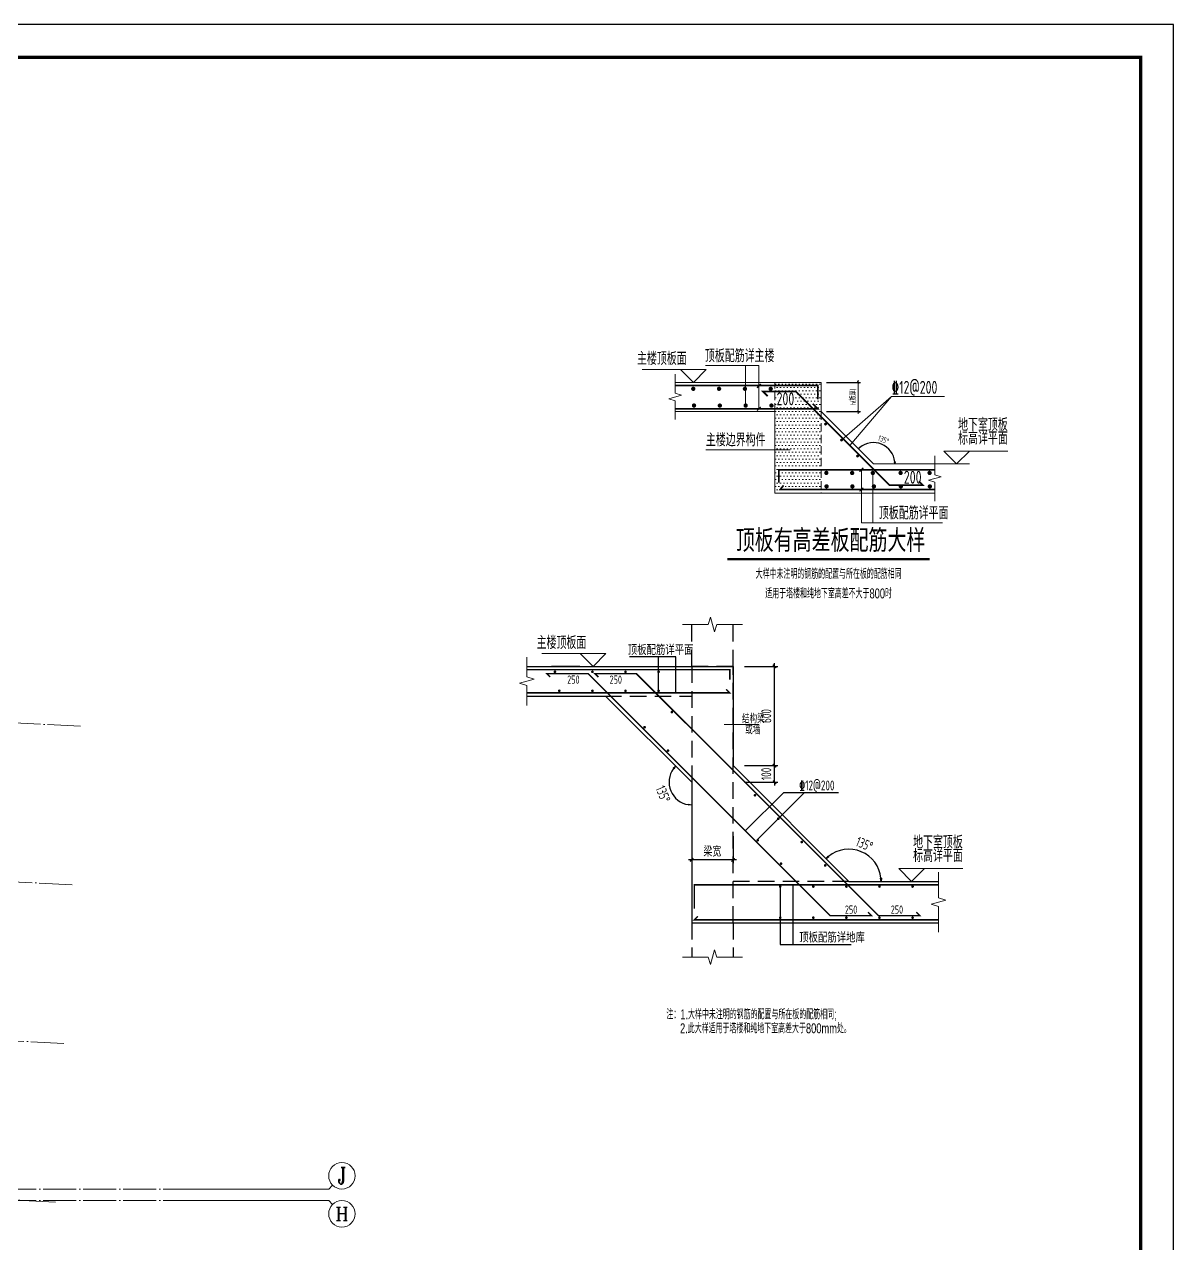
# Model space of a CAD drawing. Extents: x 5874492 to 7194610, y -939842 to -279257.
# Drawn here: x 6656207 to 6690930, y -439957 to -403110 of the extents above; entities that cross this region are included whole.
import ezdxf
from ezdxf.enums import TextEntityAlignment as Align

# ---------------------------------------------------------------- set-up
doc = ezdxf.new("R2010")
doc.units = 0
doc.header["$LTSCALE"] = 1000
for name, pattern in [('DASH', [0.35, 0.25, -0.1]), ('DASHED', [0.75, 0.5, -0.25]), ('DOTE', [2.42, 2, -0.2, 0.02, -0.2])]:
    doc.linetypes.add(name, pattern=pattern)
doc.layers.add('$AUDIT_BAD_LAYER3', color=7, linetype='Continuous')
doc.layers.add('Y-云图图框', color=7, linetype='Continuous')
for name, color, linetype, lineweight in [('A-标注-轴号', 3, 'Continuous', 15), ('A-标注-轴号文字', 7, 'Continuous', 15), ('A-轴线-塔楼', 1, 'DOTE', 9), ('S-基础-DIM', 3, 'Continuous', 20), ('S-大样-REIN', 1, 'Continuous', 20), ('S-轴网-轴号', 3, 'Continuous', 20), ('S-通用-TEXT', 7, 'Continuous', 20), ('S-通用-THIN', 7, 'Continuous', 20)]:
    doc.layers.add(name, color=color, linetype=linetype, lineweight=lineweight)
doc.styles.add('_TCH_AXIS', font='COMPLEX.shx', dxfattribs={"bigfont": 'hztxt.shx'})
doc.styles.add('_YT_Name', font='', dxfattribs={"width": 0.8})
doc.styles.add('_YT_Sign_Text', font='ros.shx', dxfattribs={"width": 0.8, "bigfont": 'hztxt.shx'})
doc.styles.add('_YT_TK_Text', font='ros.shx', dxfattribs={"width": 0.8, "bigfont": 'hztxt.shx'})
doc.styles.add('COMPLEX', font='COMPLEX')
doc.styles.add('JG300', font='jg.shx', dxfattribs={"width": 0.7, "height": 300, "bigfont": 'gbhzfs.shx'})
doc.styles.get("Standard").update_dxf_attribs({"font": 'gbenor.shx', "bigfont": 'gbcbig.shx'})
doc.styles.add('TSSD_Dimension', font='tssdeng.shx', dxfattribs={"width": 0.7, "bigfont": 'tssdchn.shx'})
doc.styles.add('TSSD_Label', font='Tssdeng.shx', dxfattribs={"width": 0.7, "bigfont": 'hztxt.shx'})
doc.styles.add('TSSD_NORM', font='tssdeng.shx', dxfattribs={"width": 0.7, "bigfont": 'tssdchn.shx'})
doc.styles.add('TSSD_Rein', font='tssdeng.shx', dxfattribs={"width": 0.7, "bigfont": 'hztxt.shx'})
doc.styles.add('黑体', font='', dxfattribs={"width": 0.8})
doc.styles.get('_YT_Name').set_extended_font_data('SimHei')
doc.styles.get('黑体').set_extended_font_data('SimHei')
doc.dimstyles.new('TSAN_100_100', dxfattribs={"dimtxt": 250, "dimasz": 100, "dimexe": 100, "dimexo": 200, "dimgap": 100, "dimtad": 2, "dimzin": 0, "dimdsep": 46, "dimtxsty": 'TSSD_Dimension', "dimblk": 'CLOSEDBLANK', "dimblk1": 'CLOSEDBLANK', "dimblk2": 'CLOSEDBLANK', "dimcen": 0, "dimdle": 100, "dimclrt": 7, "dimadec": 0, "dimazin": 0, "dimtfac": 1, "dimtdec": 0, "dimtix": 1, "dimtmove": 2, "dimatfit": 3, "dimldrblk": 'CLOSEDBLANK', "dimfxl": 0, "dimtolj": 1, "dimtzin": 0, "dimarcsym": 0})
doc.dimstyles.new('TSAN_20_100', dxfattribs={"dimtxt": 300, "dimasz": 100, "dimexe": 100, "dimexo": 250, "dimgap": 100, "dimtad": 2, "dimlfac": 0.2, "dimzin": 0, "dimdsep": 46, "dimtxsty": 'TSSD_Dimension', "dimblk": 'CLOSEDBLANK', "dimblk1": 'CLOSEDBLANK', "dimblk2": 'CLOSEDBLANK', "dimcen": 0, "dimdle": 100, "dimclrt": 7, "dimadec": 0, "dimazin": 0, "dimtfac": 1, "dimtdec": 0, "dimtix": 1, "dimtmove": 2, "dimatfit": 3, "dimldrblk": 'CLOSEDBLANK', "dimfxl": 0, "dimtolj": 1, "dimtzin": 0, "dimarcsym": 0})
doc.dimstyles.new('TSSD_100_100$0', dxfattribs={"dimtxt": 250, "dimasz": 100, "dimexe": 100, "dimexo": 250, "dimgap": 100, "dimtad": 1, "dimdec": 0, "dimzin": 0, "dimdsep": 46, "dimtxsty": 'TSSD_Dimension', "dimblk": 'ARCHTICK', "dimcen": 0, "dimdle": 100, "dimclrd": 256, "dimclre": 256, "dimclrt": 7, "dimadec": 0, "dimazin": 0, "dimtfac": 1, "dimtdec": 0, "dimtix": 1, "dimtmove": 2, "dimatfit": 3, "dimldrblk": 'ARCHTICK', "dimfxl": 0, "dimtolj": 1, "dimtzin": 0, "dimlwd": -1, "dimarcsym": 0})
doc.dimstyles.new('TSSD_20_100', dxfattribs={"dimtxt": 250, "dimasz": 100, "dimexe": 100, "dimexo": 250, "dimgap": 100, "dimtad": 1, "dimdec": 0, "dimlfac": 0.2, "dimzin": 0, "dimdsep": 46, "dimtxsty": 'TSSD_Dimension', "dimblk": 'ARCHTICK', "dimcen": 0, "dimdle": 100, "dimclrt": 7, "dimadec": 0, "dimazin": 0, "dimtfac": 1, "dimtdec": 0, "dimtix": 1, "dimtmove": 2, "dimatfit": 3, "dimfxl": 0, "dimtolj": 1, "dimtzin": 0, "dimarcsym": 0})

# ---------------------------------------------------------------- blocks, each defined once
blk = doc.blocks.new('ECMCTK_A0_横_单行图名-横向图框会签栏-0')
at = {"color": 4}
blk.add_lwpolyline([(0, 0), (1189, 0), (1189, 841), (0, 841)], close=True, dxfattribs=at)
at = {"const_width": 1}
blk.add_lwpolyline([(25, 10), (1179, 10), (1179, 831), (25, 831)], close=True, dxfattribs=at)
at = {"color": 80, "flags": 3}
for tag, height, p in [('YTHQINS', 3, (34.31, 832.5)), ('ECMCKEY', 3, (414.25, 484.67)), ('YTTQINS', 5.62, (1196.03, 12.81)), ('YTFRAME', 3, (904.42, 4.05)), ('YTBARCODE_T1', 3, (971.21, 4.65))]:
    blk.add_attdef(tag, text='', height=height, dxfattribs=at).set_placement(p, align=Align.MIDDLE_CENTER)
at = {"color": 80, "style": '_YT_TK_Text', "width": 0.8, "flags": 3}
for tag, p in [('{姓名五}', (9.62, 809.48)), ('{姓名六}', (14.92, 809.38)), ('{姓名七}', (19.96, 809.48)), ('{姓名八}', (24.7, 809.33)), ('[专业五]', (9.63, 785.25)), ('[专业六]', (14.56, 785.25)), ('[专业七]', (19.49, 785.17)), ('[专业八]', (24.5, 785.09)), ('{姓名一}', (9.73, 733.71)), ('{姓名二}', (14.79, 733.6)), ('{姓名三}', (19.65, 733.65)), ('{姓名四}', (24.75, 733.5)), ('[专业一]', (9.58, 710.09)), ('[专业二]', (14.46, 709.92)), ('[专业三]', (19.63, 709.95)), ('[专业四]', (25, 709.79))]:
    blk.add_attdef(tag, text='', height=3, rotation=90, dxfattribs=at).set_placement(p, align=Align.BOTTOM_LEFT)
at = {"style": '_YT_TK_Text', "width": 0.8}
blk.add_attdef('设计联系电话', text='', height=4, rotation=90, dxfattribs=at).set_placement((16.86, 656.55), align=Align.MIDDLE)
for tag, height, style, width, p in [('证书编号', 4, '_YT_Sign_Text', 0.8, (1056.87, 43.81)), ('审查批准号', 4, '_YT_Sign_Text', 0.8, (1109.06, 43.81)), ('工程号', 4, '_YT_Sign_Text', 0.5, (1152.08, 44.12)), ('设计单位', 6, '_YT_Name', 0.8, (971.75, 38.6)), ('建设单位', 4, '_YT_Sign_Text', 0.8, (1082.96, 36.11)), ('阶段', 4, '_YT_Sign_Text', 0.8, (1152.08, 35.81)), ('项目号', 4, '_YT_Sign_Text', 0.5, (1170.08, 33.72)), ('项目名称', 4, '_YT_Sign_Text', 0.8, (1082.96, 28.11)), ('专业', 4, '_YT_Sign_Text', 0.8, (1152.08, 27.31)), ('图纸编号', 4, '_YT_Sign_Text', 0.5, (1151.93, 19.36)), ('图纸名称', 4.5, '_YT_Name', 0.8, (1083.39, 15.06)), ('出图比例', 4.2, '_YT_Sign_Text', 0.8, (1029.82, 11.78)), ('日期', 4, '_YT_Sign_Text', 0.5, (1151.88, 12.13)), ('版本号', 4, '_YT_Sign_Text', 0.8, (1170.08, 13))]:
    blk.add_attdef(tag, text='', height=height, dxfattribs=dict(style=style, width=width)).set_placement(p, align=Align.CENTER)
at = {"style": '_YT_Sign_Text', "width": 0.8, "flags": 3}
for tag, p, height in [('{审定人}', (953.87, 26.45), 6.24), ('{校对人}', (1006.35, 26.53), 6.24), ('[审定人]', (938.95, 27.81), 4.1), ('[校对人]', (990.23, 27.82), 4.1), ('[审核人]', (939.01, 19.76), 4.1), ('{审核人}', (954.98, 18.44), 6.24), ('[设计人]', (990.47, 20.21), 4.1), ('{设计人}', (1006.48, 18.54), 6.24), ('[项目负责人]', (938.78, 12.01), 4.1), ('{项目负责人}', (956.28, 10.72), 6.24), ('[专业负责人]', (990.74, 11.77), 4.1), ('{专业负责人}', (1006.58, 10.36), 6.24)]:
    blk.add_attdef(tag, p, '', height=height, dxfattribs=at)
at = {"color": 80, "flags": 3}
for tag, p in [('YTQRCODE', (899.04, 11.91)), ('YTBZSIT', (25, 10)), ('EXT_TK_LEFT', (25, 10))]:
    blk.add_attdef(tag, p, '', height=3, dxfattribs=at)
blk = doc.blocks.new('_AXISO')
blk.add_circle((0, 0), 0.5)
at = {"layer": 'S-轴网-轴号', "style": 'COMPLEX', "width": 1.041667}
blk.add_attdef('A', text='', height=0.56, dxfattribs=at).set_placement((-0.25, -0.28), (0.25, -0.28), align=Align.FIT)
blk = doc.blocks.new('ZHOUWANG2')
at = {"layer": 'A-标注-轴号'}
for p, q in [((227437, 131670), (231437, 131670)), ((231555, 131787), (231437, 131670)), ((227437, 131320), (231437, 131320)), ((231555, 131202), (231437, 131320))]:
    blk.add_line(p, q, dxfattribs=at)
at = {"layer": 'A-轴线-塔楼', "ltscale": 0.5}
for p, q in [((223934, 145655), (206054, 146590)), ((223683, 140861), (205803, 141796)), ((223432, 136068), (205552, 137003)), ((223182, 131274), (205302, 132209))]:
    blk.add_line(p, q, dxfattribs=at)
at = {"layer": 'A-轴线-塔楼', "linetype": 'DOTE', "ltscale": 0.5}
for p, q in [((227437, 131670), (165262, 131670)), ((227437, 131320), (200046, 131320))]:
    blk.add_line(p, q, dxfattribs=at)
at = {"layer": 'A-标注-轴号'}
ref = blk.add_blockref('_AXISO', (231837, 132070), dxfattribs=dict(at, xscale=800, yscale=800, zscale=800))
ref.add_attrib('A', 'J', dxfattribs={"layer": 'A-标注-轴号文字', "ltscale": 0.2, "height": 496, "style": '_TCH_AXIS'}).set_placement((231707, 131821), (231967, 131821), align=Align.FIT)
ref = blk.add_blockref('_AXISO', (231837, 130920), dxfattribs=dict(at, xscale=800, yscale=800, zscale=800))
ref.add_attrib('A', 'H', dxfattribs={"layer": 'A-标注-轴号文字', "ltscale": 0.2, "height": 406, "style": '_TCH_AXIS'}).set_placement((231644, 130717), (232031, 130717), align=Align.FIT)
blk = doc.blocks.new('_ArchTick')
at = {"color": 0, "linetype": 'ByBlock', "const_width": 0.4}
blk.add_lwpolyline([(-0.5, -0.5), (0.5, 0.5)], dxfattribs=at)
blk = doc.blocks.new('*D2241')
at = {"layer": '$AUDIT_BAD_LAYER3', "color": 0, "lineweight": -2, "transparency": 16777216}
for p, q in [((2138, 4217), (2138, 7417)), ((1234, 7317), (2238, 7317)), ((1234, 4317), (2238, 4317))]:
    blk.add_line(p, q, dxfattribs=at)
at = {"layer": 'Defpoints', "color": 0, "transparency": 16777216}
for p in [(884, 7317), (2138, 7317), (884, 4317)]:
    blk.add_point(p, dxfattribs=at)
at = {"layer": '$AUDIT_BAD_LAYER3', "color": 0, "lineweight": -2, "transparency": 16777216, "xscale": 100, "yscale": 100, "zscale": 100}
for p, rotation in [((2138, 7317), 90), ((2138, 4317), 270)]:
    blk.add_blockref('_ArchTick', p, dxfattribs=dict(at, rotation=rotation))
at = {"layer": '$AUDIT_BAD_LAYER3', "color": 7, "transparency": 16777216, "insert": (1888, 5817), "char_height": 300, "attachment_point": 5, "rotation": 90, "style": 'TSSD_Dimension'}
blk.add_mtext('\\A1;600', dxfattribs=at)
blk = doc.blocks.new('_ClosedBlank')
at = {"color": 0, "linetype": 'ByBlock', "lineweight": -2}
for p, q in [((-1, 0.17), (0, 0)), ((-1, 0.17), (-1, -0.17)), ((0, 0), (-1, -0.17))]:
    blk.add_line(p, q, dxfattribs=at)
blk = doc.blocks.new('*D2242')
at = {"layer": '$AUDIT_BAD_LAYER3', "color": 0, "lineweight": -2, "transparency": 16777216}
blk.add_arc((4384, 817), 974, 5.886, 129.114, dxfattribs=at)
at = {"layer": 'Defpoints', "color": 0, "transparency": 16777216}
for p in [(884, 4317), (5073, 1506), (4384, 817), (4384, 817), (7095, 817)]:
    blk.add_point(p, dxfattribs=at)
at = {"layer": '$AUDIT_BAD_LAYER3', "color": 0, "lineweight": -2, "transparency": 16777216, "xscale": 100, "yscale": 100, "zscale": 100}
for p, rotation in [((3696, 1506), 222.0570135723994), ((5358, 817), 272.9429864276025)]:
    blk.add_blockref('_ClosedBlank', p, dxfattribs=dict(at, rotation=rotation))
at = {"layer": '$AUDIT_BAD_LAYER3', "color": 7, "transparency": 16777216, "insert": (4853, 1948), "char_height": 300, "attachment_point": 5, "rotation": 337.5, "style": 'TSSD_Dimension'}
blk.add_mtext('\\A1;135°', dxfattribs=at)
blk = doc.blocks.new('*D2243')
at = {"layer": '$AUDIT_BAD_LAYER3', "color": 0, "lineweight": -2, "transparency": 16777216}
blk.add_arc((-365, 3817), 686, 143.3605, 261.6395, dxfattribs=at)
at = {"layer": 'Defpoints', "color": 0, "transparency": 16777216}
for p in [(-2983, 6435), (-1051, 3817), (-365, 3817), (-365, 3817), (-365, -415)]:
    blk.add_point(p, dxfattribs=at)
at = {"layer": '$AUDIT_BAD_LAYER3', "color": 0, "lineweight": -2, "transparency": 16777216, "xscale": 100, "yscale": 100, "zscale": 100}
for p, rotation in [((-851, 4302), 49.18027082114561), ((-365, 3131), 355.8197291788518)]:
    blk.add_blockref('_ClosedBlank', p, dxfattribs=dict(at, rotation=rotation))
at = {"layer": '$AUDIT_BAD_LAYER3', "color": 7, "transparency": 16777216, "insert": (-1230, 3459), "char_height": 300, "attachment_point": 5, "rotation": 292.5, "style": 'TSSD_Dimension'}
blk.add_mtext('\\A1;135°', dxfattribs=at)
blk = doc.blocks.new('*D2244')
at = {"layer": '$AUDIT_BAD_LAYER3', "color": 0, "lineweight": -2, "transparency": 16777216}
for p, q in [((-366, 2183), (-366, 1369)), ((885, 2183), (885, 1369)), ((985, 1469), (-466, 1469))]:
    blk.add_line(p, q, dxfattribs=at)
at = {"layer": 'Defpoints', "color": 0, "transparency": 16777216}
for p in [(-366, 2533), (885, 2533), (-366, 1469)]:
    blk.add_point(p, dxfattribs=at)
at = {"layer": '$AUDIT_BAD_LAYER3', "color": 0, "lineweight": -2, "transparency": 16777216, "xscale": 100, "yscale": 100, "zscale": 100, "rotation": 180}
blk.add_blockref('_ArchTick', (-366, 1469), dxfattribs=at)
at = {"layer": '$AUDIT_BAD_LAYER3', "color": 0, "lineweight": -2, "transparency": 16777216, "xscale": 100, "yscale": 100, "zscale": 100}
blk.add_blockref('_ArchTick', (885, 1469), dxfattribs=at)
at = {"layer": '$AUDIT_BAD_LAYER3', "color": 7, "transparency": 16777216, "insert": (260, 1719), "char_height": 300, "attachment_point": 5, "style": 'TSSD_Dimension'}
blk.add_mtext('\\A1;梁宽', dxfattribs=at)
blk = doc.blocks.new('*D2240')
at = {"layer": '$AUDIT_BAD_LAYER3', "color": 0, "lineweight": -2, "transparency": 16777216}
for p, q in [((1234, 4317), (2238, 4317)), ((2138, 4317), (2138, 4417)), ((2138, 3817), (2138, 4317)), ((1234, 3817), (2238, 3817)), ((2138, 3817), (2138, 3717))]:
    blk.add_line(p, q, dxfattribs=at)
at = {"layer": 'Defpoints', "color": 0, "transparency": 16777216}
for p in [(884, 4317), (2138, 4317), (884, 3817)]:
    blk.add_point(p, dxfattribs=at)
at = {"layer": '$AUDIT_BAD_LAYER3', "color": 0, "lineweight": -2, "transparency": 16777216, "xscale": 100, "yscale": 100, "zscale": 100}
for p, rotation in [((2138, 4317), 270), ((2138, 3817), 90)]:
    blk.add_blockref('_ArchTick', p, dxfattribs=dict(at, rotation=rotation))
at = {"layer": '$AUDIT_BAD_LAYER3', "color": 7, "transparency": 16777216, "insert": (1888, 4067), "char_height": 300, "attachment_point": 5, "rotation": 90, "style": 'TSSD_Dimension'}
blk.add_mtext('\\A1;100', dxfattribs=at)
blk = doc.blocks.new('*D2246')
at = {"layer": 'Defpoints', "color": 0, "transparency": 16777216}
for p in [(5401, 7666), (6527, 7666), (5401, 6783)]:
    blk.add_point(p, dxfattribs=at)
at = {"layer": 'S-通用-TEXT', "lineweight": -2, "transparency": 16777216}
for p, q in [((5568, 7666), (6594, 7666)), ((5568, 6783), (6594, 6783))]:
    blk.add_line(p, q, dxfattribs=at)
at = {"layer": 'S-通用-TEXT', "transparency": 16777216}
blk.add_line((6527, 6716), (6527, 7733), dxfattribs=at)
at = {"layer": 'S-通用-TEXT', "transparency": 16777216, "xscale": 66.66666666666666, "yscale": 66.66666666666666, "zscale": 66.66666666666666}
for p, rotation in [((6527, 7666), 90), ((6527, 6783), 270)]:
    blk.add_blockref('_ArchTick', p, dxfattribs=dict(at, rotation=rotation))
at = {"layer": 'S-通用-TEXT', "color": 7, "transparency": 16777216, "insert": (6377, 7225), "char_height": 166.7, "attachment_point": 5, "rotation": 90, "style": 'TSSD_Dimension'}
blk.add_mtext('\\A1;h(板厚)', dxfattribs=at)
blk = doc.blocks.new('*D2247')
at = {"layer": 'Defpoints', "color": 0, "transparency": 16777216}
for p in [(5401, 6783), (7442, 5657), (6984, 5199), (6984, 5199), (8838, 5199)]:
    blk.add_point(p, dxfattribs=at)
at = {"layer": 'S-通用-TEXT', "color": 0, "lineweight": -2, "transparency": 16777216}
blk.add_arc((6984, 5199), 647, 5.9086, 129.0914, dxfattribs=at)
at = {"layer": 'S-通用-TEXT', "color": 0, "lineweight": -2, "transparency": 16777216, "xscale": 66.66666666666666, "yscale": 66.66666666666666, "zscale": 66.66666666666666}
for p, rotation in [((6527, 5657), 222.0457047486942), ((7631, 5199), 272.9542952513058)]:
    blk.add_blockref('_ClosedBlank', p, dxfattribs=dict(at, rotation=rotation))
at = {"layer": 'S-通用-TEXT', "color": 7, "transparency": 16777216, "insert": (7289, 5935), "char_height": 166.7, "attachment_point": 5, "rotation": 337.5, "style": 'TSSD_Dimension'}
blk.add_mtext('\\A1;135°', dxfattribs=at)
blk = doc.blocks.new('首层楼板与车库顶板错层大样二')
at = {"linetype": 'DASHED'}
for p, q in [((-365.5, 7317), (-365.5, 8584.361)), ((884.5, 7317), (884.5, 8584.361)), ((-2983.267, 6417), (-365.5, 6417)), ((4384.5, 817), (884.5, 817)), ((-365.5, -433), (-365.5, -1467.861)), ((884.5, -433), (884.5, -1467.861))]:
    blk.add_line(p, q, dxfattribs=at)
for p, q in [((884.5, 4317), (4384.5, 817)), ((-365.5, 3817), (-365.5, -433)), ((4384.5, 817), (7094.897, 817)), ((-365.5, -433), (7094.897, -433))]:
    blk.add_line(p, q)
for points in [[(-849.555, 6517), (-849.555, 7601.862), (-2242.486, 7601.862)], [(-1365.5, 6579.188), (-1365.5, 7601.862)], [(-5349.334, 7317), (884.5, 7317), (884.5, 4317)], [(-3741.846, 7317), (-4605.638, 7317)], [(-5349.334, 6517), (-2924.079, 6517), (-294.789, 3887.711)], [(-5349.334, 6417), (-2965.5, 6417), (-365.5, 3817)], [(1240.51, 2334.644), (2414.746, 3508.88), (4070.881, 3508.88)], [(1600.989, 2063.641), (3046.229, 3508.88)], [(2308.096, 663.852), (2308.096, -1088.347), (4448.81, -1088.347)], [(2702.359, -1088.347), (2702.359, 717)]]:
    blk.add_lwpolyline(points)
blk.add_lwpolyline([(884.5, 7317), (-365.5, 7317), (-365.5, -433), (884.5, -433)], close=True, dxfattribs=at)
at = {"layer": 'S-基础-DIM', "color": 7}
blk.add_line((1660.143, 5561.623), (619.426, 5561.623), dxfattribs=at)
at = {"layer": 'S-大样-REIN', "const_width": 45}
for points in [[(-5349.334, 7217), (784.5, 7217), (784.5, 6915.661)], [(4962.49, -110.38), (5068.556, -216.446), (3818.556, -216.446), (-3497.47, 7099.58), (-4747.47, 7099.58), (-4641.404, 6993.514)], [(-3183.435, 6993.514), (-3289.501, 7099.58), (-2039.501, 7099.58), (5276.525, -216.446), (6526.525, -216.446), (6420.459, -110.38)], [(-5349.334, 6517), (784.5, 6517), (678.434, 6623.066)], [(7094.897, 717), (-285.5, 717), (-285.5, -0.533)], [(7094.897, -343), (-285.5, -343), (-179.434, -236.934)]]:
    blk.add_lwpolyline(points, dxfattribs=at)
at = {"layer": 'S-大样-REIN', "const_width": 40}
for points in [[(-4477.733, 7153.858, 1), (-4517.733, 7153.858, 1)], [(-3345.5, 7153.858, 1), (-3385.5, 7153.858, 1)], [(-2345.5, 7153.858, 1), (-2385.5, 7153.858, 1)], [(-1345.5, 7153.858, 1), (-1385.5, 7153.858, 1)], [(-4345.5, 6579.188, 1), (-4385.5, 6579.188, 1)], [(-3345.5, 6579.188, 1), (-3385.5, 6579.188, 1)], [(-2345.5, 6579.188, 1), (-2385.5, 6579.188, 1)], [(-1345.5, 6579.188, 1), (-1385.5, 6579.188, 1)], [(-945.491, 5936.232, 1), (-985.491, 5936.232, 1)], [(-1788.114, 5459.699, -1), (-1788.114, 5499.699, -1)], [(-1081.007, 4752.593, -1), (-1081.007, 4792.593, -1)], [(1566.869, 3423.734, 1), (1526.869, 3423.734, 1)], [(2273.976, 2716.627, 1), (2233.976, 2716.627, 1)], [(1627.945, 2043.641, -1), (1627.945, 2083.641, -1)], [(2981.082, 2009.52, 1), (2941.082, 2009.52, 1)], [(2335.052, 1336.534, -1), (2335.052, 1376.534, -1)], [(3688.189, 1302.413, 1), (3648.189, 1302.413, 1)], [(2308.096, 643.852, -1), (2308.096, 683.852, -1)], [(3308.096, 643.852, -1), (3308.096, 683.852, -1)], [(4308.096, 643.852, -1), (4308.096, 683.852, -1)], [(5308.096, 643.852, -1), (5308.096, 683.852, -1)], [(6308.096, 643.852, -1), (6308.096, 683.852, -1)], [(2308.096, -297.743, -1), (2308.096, -257.743, -1)], [(3308.096, -297.743, -1), (3308.096, -257.743, -1)], [(4308.096, -297.743, -1), (4308.096, -257.743, -1)], [(5308.096, -297.743, -1), (5308.096, -257.743, -1)], [(6308.096, -297.743, -1), (6308.096, -257.743, -1)]]:
    blk.add_lwpolyline(points, format="xyb", close=True, dxfattribs=at)
at = {"layer": 'S-通用-TEXT', "color": 3}
for p, q in [((-3737.103, 7707), (-4892.103, 7707)), ((-2957.103, 7707), (-3737.103, 7707)), ((-3347.103, 7317), (-3737.103, 7707)), ((-3347.103, 7317), (-2957.103, 7707)), ((5890.013, 1207), (6670.013, 1207)), ((6280.013, 817), (5890.013, 1207)), ((6280.013, 817), (6670.013, 1207)), ((6670.013, 1207), (7825.013, 1207)), ((5620.662, 817), (6670.013, 817))]:
    blk.add_line(p, q, dxfattribs=at)
at = {"layer": 'S-通用-THIN'}
for points in [[(-645.5, 8584.361), (129.5, 8584.361), (199.5, 8804.361), (319.5, 8364.361), (389.5, 8584.361), (1164.5, 8584.361)], [(-5349.334, 6137), (-5349.334, 6737), (-5569.334, 6807), (-5129.334, 6927), (-5349.334, 6997), (-5349.334, 7597)], [(7094.897, -713), (7094.897, 62), (6874.897, 132), (7314.897, 252), (7094.897, 322), (7094.897, 1097)], [(-645.5, -1467.861), (129.5, -1467.861), (199.5, -1687.861), (319.5, -1247.861), (389.5, -1467.861), (1164.5, -1467.861)]]:
    blk.add_lwpolyline(points, dxfattribs=at)
at = {"layer": 'S-基础-DIM', "color": 7, "style": 'TSSD_Dimension', "width": 0.7}
for s, p in [('250', (-4126.664, 6792.804)), ('250', (-2846.232, 6792.804)), ('结构梁', (1155.408, 5598.407)), ('或墙', (1250.823, 5270.867)), ('250', (4263.586, -158.252)), ('250', (5648.848, -158.252))]:
    blk.add_text(s, height=250, dxfattribs=at).set_placement(p)
at = {"layer": 'S-通用-TEXT', "style": 'TSSD_Label', "width": 0.7}
for s, p in [('主楼顶板面', (-3549.31, 7723.585)), ('地下室顶板', (7825.013, 1693.987)), ('标高详平面', (7825.013, 1285))]:
    blk.add_text(s, height=390, dxfattribs=at).set_placement(p, align=Align.BOTTOM_RIGHT)
at = {"layer": 'S-通用-TEXT', "style": 'TSSD_Rein', "width": 0.7}
for s, p in [('顶板配筋详平面', (-2296.758, 7662.23)), ('\x8412@200', (2882.99, 3569.249)), ('顶板配筋详地库', (2882.99, -1027.979))]:
    blk.add_text(s, height=300, dxfattribs=at).set_placement(p)
at = {"layer": 'S-通用-TEXT', "style": 'JG300', "width": 0.7}
for s, p in [('注：1.大样中未注明的钢筋的配置与所在板的配筋相同;', (1440.647, -3203.688, 0)), ('2.此大样适用于塔楼和纯地下室高差大于800mm处。', (1862.473, -3598.628, 0))]:
    blk.add_text(s, height=300, dxfattribs=at).set_placement(p, align=Align.MIDDLE)
at = {"layer": 'S-基础-DIM'}
for base, p1, p2, picture, middle in [((2138.134, 7317), (884.5, 4317), (884.5, 7317), '*D2241', (1888.134, 5817)), ((2138.134, 4317), (884.5, 3817), (884.5, 4317), '*D2240', (1888.134, 4067))]:
    dim = blk.add_linear_dim(base=base, p1=p1, p2=p2, angle=90, dimstyle='TSSD_20_100', dxfattribs=at)
    dim.commit()
    dim.dimension.update_dxf_attribs({"geometry": picture, "text_midpoint": middle})
for base, line1, line2, picture, middle in [((-1051.42, 3817), ((-365.5, 3817), (-365.5, -415.233)), ((-2983.267, 6434.767), (-365.5, 3817)), '*D2243', (-1230.178, 3458.839)), ((5073.121, 1505.621), ((884.5, 4317), (4384.5, 817)), ((4384.5, 817), (7094.897, 817)), '*D2242', (4852.85, 1947.697))]:
    dim = blk.add_angular_dim_2l(base=base, line1=line1, line2=line2, dimstyle='TSAN_20_100', dxfattribs=at)
    dim.commit()
    dim.dimension.update_dxf_attribs({"geometry": picture, "text_midpoint": middle})
dim = blk.add_linear_dim(base=(-365.5, 1468.616), p1=(884.5, 2532.671), p2=(-365.5, 2532.671), text='梁宽', dimstyle='TSSD_20_100', dxfattribs=at)
dim.commit()
dim.dimension.update_dxf_attribs({"geometry": '*D2244', "text_midpoint": (259.5, 1718.616)})
blk = doc.blocks.new('20180331.17360257')
at = {"layer": 'S-通用-TEXT'}
h = blk.add_hatch(dxfattribs=at)
h.set_pattern_fill('DOTS', color=6, scale=65, style=0)
h.set_pattern_definition([(2e-12, (382037.36, 158401.5), (51.59375, 103.1875), [0, -103.1875])])
h.paths.add_polyline_path([(5400.9872, 7666.4219), (4000.5049, 7666.4219), (4000.5049, 4315.665), (5400.9872, 4315.665)])
at = {"layer": 'S-通用-TEXT', "color": 3}
for p, q in [((3122.9238, 6965.1266), (3122.9238, 8171.2442)), ((1153.4725, 8056.4219), (-1.5275, 8056.4219)), ((1933.4725, 8056.4219), (1153.4725, 8056.4219)), ((1543.4725, 7666.4219), (1153.4725, 8056.4219)), ((1543.4725, 7666.4219), (1933.4725, 8056.4219)), ((9107.5942, 5589.3811), (9887.5942, 5589.3811)), ((9497.5942, 5199.3811), (9107.5942, 5589.3811)), ((9497.5942, 5199.3811), (9887.5942, 5589.3811)), ((9887.5942, 5589.3811), (11042.5942, 5589.3811)), ((8838.2438, 5199.3811), (9887.5942, 5199.3811)), ((6965.3648, 4928.5478), (6965.3648, 3420.0323))]:
    blk.add_line(p, q, dxfattribs=at)
at = {"layer": 'S-通用-TEXT'}
for p, q in [((1126.6984, 7666.4219), (989.9295, 7666.4219)), ((7526.2983, 7240.3876), (6020.2883, 5921.3384)), ((6270.3716, 5760.1148), (7526.2983, 7240.3876)), ((7526.2983, 7240.3876), (9129.0257, 7240.3876)), ((4470.4492, 5628.9732), (1923.1818, 5628.9732))]:
    blk.add_line(p, q, dxfattribs=at)
at = {"layer": 'S-通用-TEXT', "color": 4, "linetype": 'Continuous'}
for p, q in [((4000.5049, 7666.4219), (989.9295, 7666.4219)), ((4000.5049, 6782.7058), (989.9295, 6782.7058)), ((6984.3118, 5199.3811), (5400.9872, 6782.7058)), ((8838.2438, 5199.3811), (6984.3118, 5199.3811)), ((8838.2438, 4315.665), (5400.9872, 4315.665))]:
    blk.add_line(p, q, dxfattribs=at)
at = {"layer": 'S-通用-TEXT', "color": 3}
for points in [[(3525.4197, 6867.6266), (3525.4197, 8171.2442), (1914.1274, 8171.2442)], [(6620.9149, 5026.0478), (6620.9149, 3420.0323), (9075.0289, 3420.0323)]]:
    blk.add_lwpolyline(points, dxfattribs=at)
at = {"layer": 'S-通用-TEXT'}
for points in [[(989.9295, 7909.0885), (989.9295, 7337.2305), (1180.5962, 7276.5638), (799.2628, 7172.5638), (989.9295, 7111.8972), (989.9295, 6540.0391)], [(8838.2438, 5442.0478), (8838.2438, 4870.1897), (9028.9105, 4809.5231), (8647.5771, 4705.5231), (8838.2438, 4644.8564), (8838.2438, 4072.9983)]]:
    blk.add_lwpolyline(points, dxfattribs=at)
at = {"layer": 'S-通用-TEXT', "color": 1, "const_width": 52}
for points in [[(5303.4872, 7156.0628), (5303.4872, 7568.9219), (989.9295, 7568.9219)], [(8360.0065, 4678.6668), (8479.8603, 4558.8131), (7471.6734, 4558.8131), (4644.9322, 7385.5543), (3651.8686, 7385.5543), (3789.7544, 7247.6685)], [(989.9295, 6867.6266), (5303.9501, 6867.6266), (5150.7436, 7020.833)], [(4123.76, 4632.3883), (4123.76, 5026.0478), (8838.2438, 5026.0478)], [(4268.1974, 4550.3788), (4164.4154, 4423.9983), (8838.2438, 4423.9983)]]:
    blk.add_lwpolyline(points, dxfattribs=at)
at = {"layer": 'S-通用-TEXT', "color": 1}
for points, const_width in [([(1572.6862, 7471.4219, 1), (1507.6862, 7471.4219, 1)], 65), ([(2352.6862, 7471.4219, 1), (2287.6862, 7471.4219, 1)], 65), ([(3132.6862, 7471.4219, 1), (3067.6862, 7471.4219, 1)], 65), ([(3912.6862, 7471.4219, 1), (3847.6862, 7471.4219, 1)], 65), ([(1595.4238, 6965.1266, 1), (1530.4238, 6965.1266, 1)], 65), ([(2375.4238, 6965.1266, 1), (2310.4238, 6965.1266, 1)], 65), ([(3155.4238, 6965.1266, 1), (3090.4238, 6965.1266, 1)], 65), ([(3935.4238, 6965.1266, 1), (3870.4238, 6965.1266, 1)], 65), ([(5536.9739, 6382.9862, 1), (5536.9739, 6426.3195, 1)], 43.3333), ([(6020.2883, 5899.6717, 1), (6020.2883, 5943.0051, 1)], 43.3333), ([(6503.6028, 5416.3573, 1), (6503.6028, 5459.6906, 1)], 43.3333), ([(5593.5058, 4928.5478, 1), (5528.5058, 4928.5478, 1)], 65), ([(6373.5058, 4928.5478, 1), (6308.5058, 4928.5478, 1)], 65), ([(6997.8648, 4928.5478, 1), (6932.8648, 4928.5478, 1)], 65), ([(7837.4026, 4928.5478, 1), (7772.4026, 4928.5478, 1)], 65), ([(8713.5058, 4928.5478, 1), (8648.5058, 4928.5478, 1)], 65), ([(5600.2852, 4521.4983, 1), (5535.2852, 4521.4983, 1)], 65), ([(6380.2852, 4521.4983, 1), (6315.2852, 4521.4983, 1)], 65), ([(7031.0254, 4521.4983, 1), (6966.0254, 4521.4983, 1)], 65), ([(7844.1821, 4521.4983, 1), (7779.1821, 4521.4983, 1)], 65), ([(8720.2852, 4521.4983, 1), (8655.2852, 4521.4983, 1)], 65)]:
    blk.add_lwpolyline(points, format="xyb", close=True, dxfattribs=dict(at, const_width=const_width))
at = {"layer": 'S-通用-TEXT', "color": 3, "const_width": 39}
for points in [[(3468.8615, 7501.5303), (3581.9779, 7614.6468)], [(3468.8615, 6811.0684), (3581.9779, 6924.1848)], [(6564.3567, 4969.4895), (6677.4732, 5082.606)], [(6564.3567, 4367.4401), (6677.4732, 4480.5566)]]:
    blk.add_lwpolyline(points, dxfattribs=at)
at = {"layer": 'S-通用-TEXT', "color": 4, "linetype": 'Continuous'}
for points in [[(4000.5049, 7666.4219), (5400.9872, 7666.4219), (5400.9872, 6782.7058)], [(5400.9872, 4315.665), (4000.5049, 4315.665), (4000.5049, 6782.7058)]]:
    blk.add_lwpolyline(points, dxfattribs=at)
at = {"layer": 'S-通用-TEXT', "color": 4, "linetype": 'DASH'}
for points in [[(4000.5049, 6782.7058), (4000.5049, 7666.4219)], [(5400.9872, 6782.7058), (5400.9872, 4315.665)]]:
    blk.add_lwpolyline(points, dxfattribs=at)
at = {"layer": 'S-通用-TEXT', "linetype": 'Continuous', "const_width": 67.5, "elevation": 0}
blk.add_lwpolyline([(2568.0527, 2320.1304), (8683.5211, 2320.1304)], dxfattribs=at)
at = {"layer": 'S-通用-TEXT', "style": 'TSSD_Label', "width": 0.7}
for s, p in [('主楼顶板面', (1341.2661, 8073.0065)), ('地下室顶板', (11042.5942, 6076.3684)), ('标高详平面', (11042.5942, 5667.3811))]:
    blk.add_text(s, height=390, dxfattribs=at).set_placement(p, align=Align.BOTTOM_RIGHT)
at = {"layer": 'S-通用-TEXT', "style": 'TSSD_NORM', "width": 0.7}
for s, p in [('顶板配筋详主楼', (1891.3013, 8273.8647)), ('\x8412@200', (7530.5757, 7320.6839)), ('200', (4057.0578, 6973.9916)), ('主楼边界构件', (1921.1808, 5731.5937)), ('200', (7902.5691, 4602.9357)), ('顶板配筋详平面', (7149.2121, 3522.6528))]:
    blk.add_text(s, height=390, dxfattribs=at).set_placement(p)
at = {"layer": 'S-通用-TEXT', "color": 0, "linetype": 'Continuous', "style": '黑体', "width": 0.7}
blk.add_text('顶板有高差板配筋大样', height=600, dxfattribs=at).set_placement((5688.9799, 2607.2618, 0), align=Align.CENTER)
at = {"layer": 'S-通用-TEXT', "style": 'JG300', "width": 0.7}
for s, p in [('大样中未注明的钢筋的配置与所在板的配筋相同', (5629.5588, 1899.445, 0)), ('适用于塔楼和纯地下室高差不大于800时', (5629.5588, 1308.445, 0))]:
    blk.add_text(s, height=300, dxfattribs=at).set_placement(p, align=Align.MIDDLE)
at = {"layer": 'S-通用-TEXT'}
dim = blk.add_linear_dim(base=(6527.139, 7666.4219), p1=(5400.9872, 6782.7058), p2=(5400.9872, 7666.4219), angle=90, text='h(板厚)', dimstyle='TSSD_100_100$0', override={"dimscale": 0.666667, "dimlfac": 1.5, "dimadec": 0, "dimazin": 0, "dimatfit": 3, "dimfxl": 1, "dimarcsym": 0}, dxfattribs=at)
dim.commit()
dim.dimension.update_dxf_attribs({"geometry": '*D2246', "text_midpoint": (6377.139, 7224.5638)})
at = {"layer": 'S-通用-TEXT', "color": 3}
dim = blk.add_angular_dim_2l(base=(7441.6368, 5656.7061), line1=((8838.2438, 5199.3811), (6984.3118, 5199.3811)), line2=((6984.3118, 5199.3811), (5400.9872, 6782.7058)), dimstyle='TSAN_100_100', override={"dimscale": 0.666667, "dimlfac": 1.5}, dxfattribs=at)
dim.commit()
dim.dimension.update_dxf_attribs({"geometry": '*D2247', "text_midpoint": (7289.2169, 5935.4869)})

msp = doc.modelspace()

# ---------------------------------------------------------------- block references
for name, p in [('20180331.17360257', (6674876.9, -421594.5)), ('首层楼板与车库顶板错层大样二', (6676735.2, -429829.7))]:
    msp.add_blockref(name, p)
at = {"color": 3}
msp.add_blockref('ZHOUWANG2', (6433965.2, -569977), dxfattribs=at)
at = {"layer": 'Y-云图图框', "xscale": 100, "yscale": 100, "zscale": 100}
msp.add_blockref('ECMCTK_A0_横_单行图名-横向图框会签栏-0', (6572030.5, -487209.8), dxfattribs=at)

doc.saveas('drawing.dxf')
